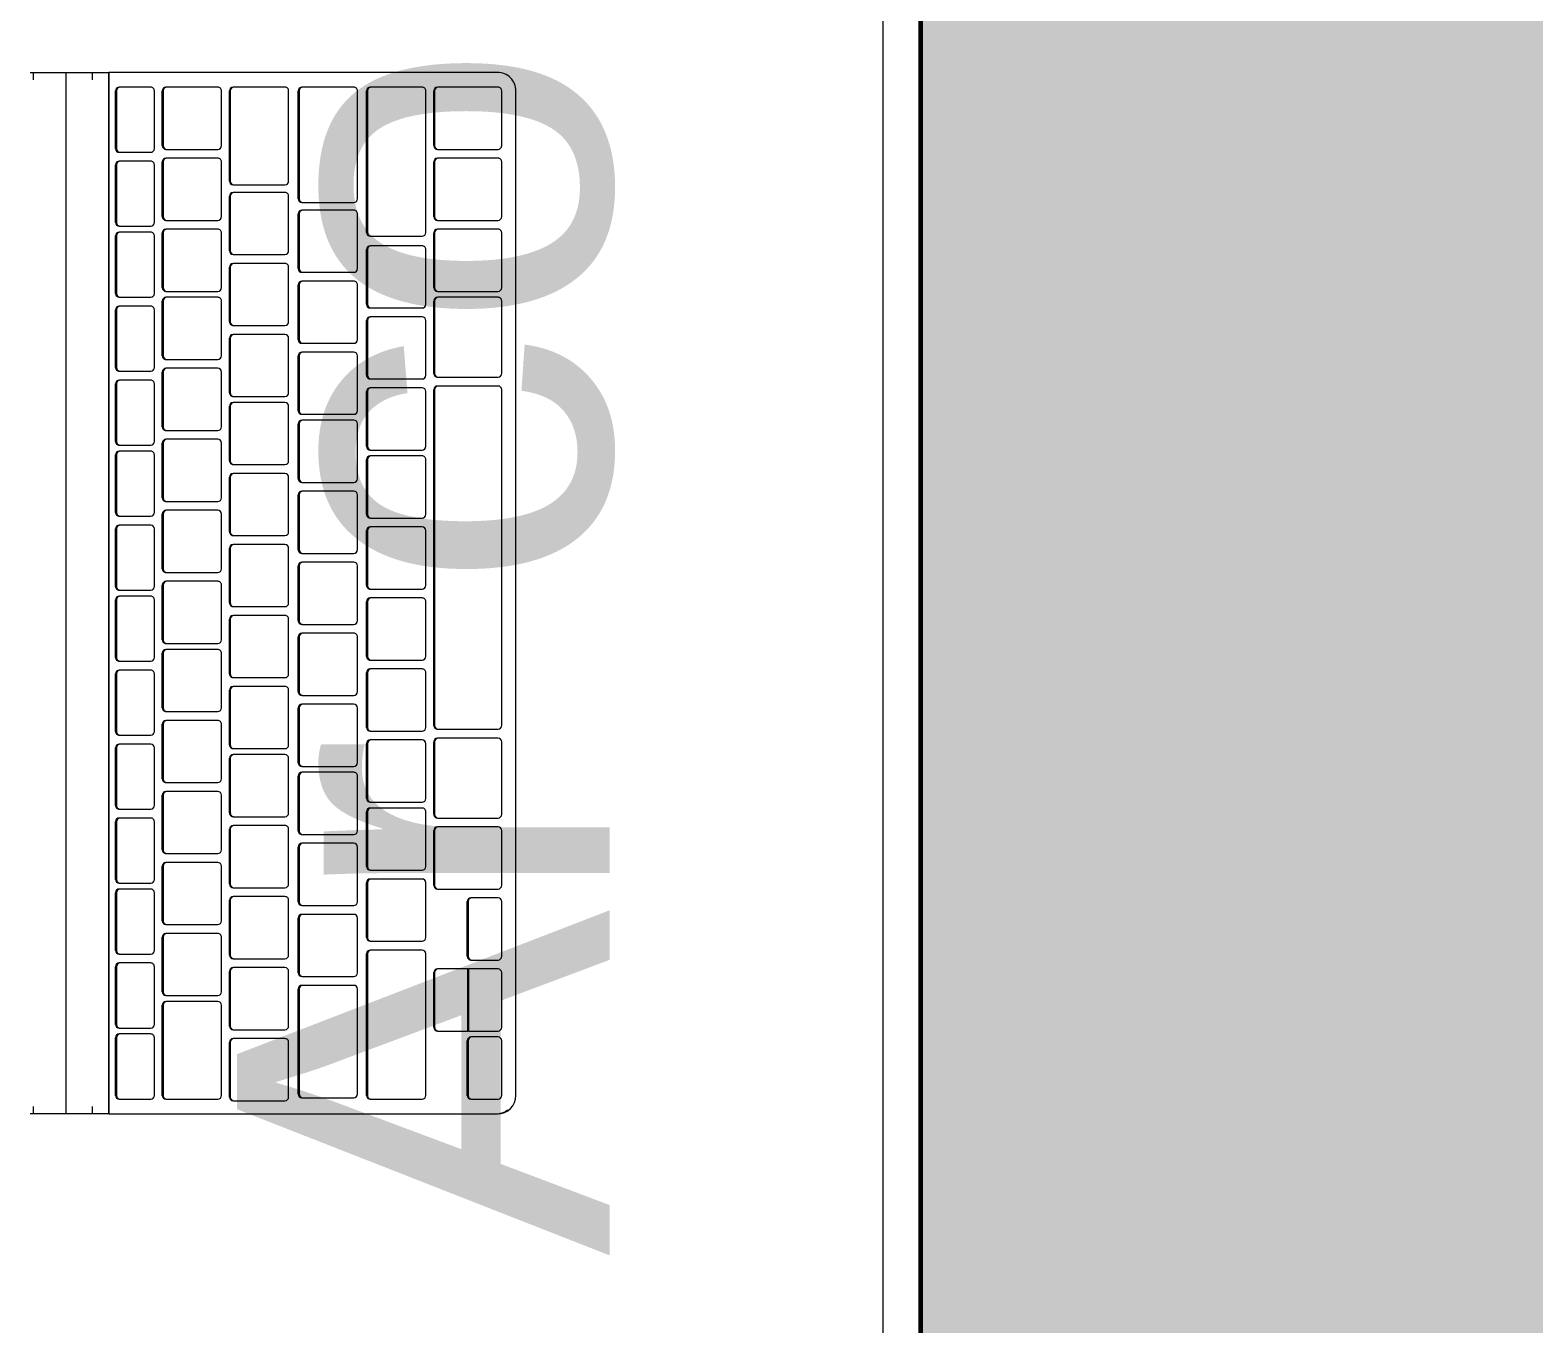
# Model space of a CAD drawing. Header units: millimetres. Extents: x -168557 to 193771, y -108373 to 197278.
# Drawn here: x 182403.4 to 182806.9, y -9737.6 to -9390.5 of the extents above; entities that cross this region are included whole.
import ezdxf

# ---------------------------------------------------------------- set-up
doc = ezdxf.new("R2010")
doc.units = ezdxf.units.MM
for name, color, linetype, lineweight in [('A-ANNO-DIMS', 211, 'Continuous', 9), ('A-ANNO-DIMS-50', 211, 'Continuous', 9), ('A-WALL', 113, 'Continuous', 9), ('A-WALL-PATT', 111, 'Continuous', 25), ('G-ANNO-TEXT', 231, 'Continuous', 9), ('I-FURN', 30, 'Continuous', 9)]:
    doc.layers.add(name, color=color, linetype=linetype, lineweight=lineweight)
doc.styles.add('@Arial Unicode MS_1', font='', dxfattribs={"height": 100})
doc.styles.add('Arial_2', font='arial.ttf', dxfattribs={"height": 100})
doc.styles.get('@Arial Unicode MS_1').set_extended_font_data('@Arial Unicode MS')
doc.dimstyles.new('CRT_-__Metros_-_Linha_de_chamada_3_5_mm_3', dxfattribs={"dimscale": 304.8, "dimtxt": 100.584485, "dimasz": 0.328084, "dimexe": 0.164042, "dimexo": 0.0625, "dimgap": 0.082021, "dimtad": 1, "dimlfac": 0.001, "dimrnd": 0.01, "dimzin": 0, "dimdsep": 46, "dimtxsty": '@Arial Unicode MS_1', "dimblk1": 'OBLIQUE', "dimblk2": 'OBLIQUE', "dimsah": 1, "dimcen": 0.09, "dimdle": 0.164042, "dimazin": 0, "dimtfac": 1, "dimtdec": 4, "dimtix": 1, "dimtmove": 0, "dimatfit": 3, "dimfxl": 0.984252, "dimfxlon": 1, "dimtvp": 1, "dimtolj": 1, "dimtzin": 0, "dimarcsym": 2})

# ---------------------------------------------------------------- blocks, each defined once
blk = doc.blocks.new('Blks_Mob Ersa_Escrivaninha Frame - Único-3593512-TERREO')
at = {"layer": 'I-FURN', "color": 254}
blk.add_line((-205, 10), (740, 10), dxfattribs=at)
blk = doc.blocks.new('Blks_Elet_Apple_iMac - Apple iMac-3599274-TERREO')
at = {"layer": 'I-FURN', "color": 254}
for p, q in [((136.61, 191.42), (-132.79, 191.42)), ((-137.79, 186.46), (-137.79, 82.21)), ((-133.83, 186.62), (-133.83, 170.6)), ((-118.16, 187.62), (-132.83, 187.62)), ((-117.16, 170.6), (-117.16, 186.62)), ((-114.78, 186.62), (-114.78, 170.6)), ((-99.11, 187.62), (-113.78, 187.62)), ((-98.11, 170.6), (-98.11, 186.62)), ((-95.73, 186.62), (-95.73, 170.6)), ((-80.06, 187.62), (-94.73, 187.62)), ((-79.06, 170.6), (-79.06, 186.62)), ((-77.47, 186.62), (-77.47, 170.6)), ((-57.04, 187.62), (-76.47, 187.62)), ((-56.04, 170.6), (-56.04, 186.62)), ((-53.66, 186.62), (-53.66, 170.6)), ((37.42, 187.62), (-52.66, 187.62)), ((38.42, 170.6), (38.42, 186.62)), ((40.8, 186.62), (40.8, 170.6)), ((61.23, 187.62), (41.8, 187.62)), ((62.23, 170.6), (62.23, 186.62)), ((64.61, 186.62), (64.61, 170.6)), ((80.28, 187.62), (65.61, 187.62)), ((81.28, 170.6), (81.28, 186.62)), ((83.66, 186.62), (83.66, 179.6)), ((99.33, 187.62), (84.66, 187.62)), ((100.33, 179.6), (100.33, 186.62)), ((102.71, 186.62), (102.71, 178.69)), ((118.38, 187.62), (103.71, 187.62)), ((119.38, 178.69), (119.38, 186.62)), ((120.97, 186.62), (120.97, 179.6)), ((136.64, 187.62), (121.97, 187.62)), ((137.64, 179.6), (137.64, 186.62)), ((141.61, 82.21), (141.61, 186.46)), ((83.66, 179.6), (83.66, 179.36)), ((84.66, 178.61), (99.33, 178.61)), ((99.33, 178.37), (84.66, 178.37)), ((100.33, 179.36), (100.33, 179.6)), ((102.71, 178.69), (119.38, 178.69)), ((102.71, 178.53), (102.71, 170.6)), ((119.38, 178.53), (102.71, 178.53)), ((119.38, 170.6), (119.38, 178.53)), ((120.97, 179.6), (120.97, 179.36)), ((121.97, 178.61), (136.64, 178.61)), ((136.64, 178.37), (121.97, 178.37)), ((137.64, 179.36), (137.64, 179.6)), ((-133.83, 170.6), (-133.83, 170.36)), ((-132.83, 169.6), (-118.16, 169.6)), ((-117.16, 170.36), (-117.16, 170.6)), ((-114.78, 170.6), (-114.78, 170.36)), ((-113.78, 169.6), (-99.11, 169.6)), ((-98.11, 170.36), (-98.11, 170.6)), ((-95.73, 170.6), (-95.73, 170.36)), ((-94.73, 169.6), (-80.06, 169.6)), ((-79.06, 170.36), (-79.06, 170.6)), ((-77.47, 170.6), (-77.47, 170.36)), ((-76.47, 169.6), (-57.04, 169.6)), ((-56.04, 170.36), (-56.04, 170.6)), ((-53.66, 170.6), (-53.66, 170.36)), ((-52.66, 169.6), (37.42, 169.6)), ((38.42, 170.36), (38.42, 170.6)), ((40.8, 170.6), (40.8, 170.36)), ((41.8, 169.6), (61.23, 169.6)), ((62.23, 170.36), (62.23, 170.6)), ((64.61, 170.6), (64.61, 170.36)), ((65.61, 169.6), (80.28, 169.6)), ((81.28, 170.36), (81.28, 170.6)), ((102.71, 170.6), (102.71, 170.36)), ((103.71, 169.6), (118.38, 169.6)), ((119.38, 170.36), (119.38, 170.6)), ((-133.83, 166.26), (-133.83, 152.58)), ((-118.16, 169.37), (-132.83, 169.37)), ((-94.84, 167.25), (-132.83, 167.25)), ((-99.11, 169.37), (-113.78, 169.37)), ((-80.06, 169.37), (-94.73, 169.37)), ((-93.84, 152.58), (-93.84, 166.26)), ((-91.27, 166.26), (-91.27, 152.58)), ((-75.6, 167.25), (-90.27, 167.25)), ((-57.04, 169.37), (-76.47, 169.37)), ((-74.6, 152.58), (-74.6, 166.26)), ((-72.22, 166.26), (-72.22, 152.58)), ((-56.55, 167.25), (-71.22, 167.25)), ((-55.55, 152.58), (-55.55, 166.26)), ((-53.17, 166.26), (-53.17, 152.58)), ((37.42, 169.37), (-52.66, 169.37)), ((-37.5, 167.25), (-52.17, 167.25)), ((-36.5, 152.58), (-36.5, 166.26)), ((-34.91, 166.26), (-34.91, 152.58)), ((-19.24, 167.25), (-33.91, 167.25)), ((-18.24, 152.58), (-18.24, 166.26)), ((-15.86, 166.26), (-15.86, 152.58)), ((-0.19, 167.25), (-14.86, 167.25)), ((0.81, 152.58), (0.81, 166.26)), ((3.19, 166.26), (3.19, 152.58)), ((18.86, 167.25), (4.19, 167.25)), ((19.86, 152.58), (19.86, 166.26)), ((22.24, 166.26), (22.24, 152.58)), ((37.91, 167.25), (23.24, 167.25)), ((38.91, 152.58), (38.91, 166.26)), ((41.29, 166.26), (41.29, 152.58)), ((61.23, 169.37), (41.8, 169.37)), ((56.96, 167.25), (42.29, 167.25)), ((57.96, 152.58), (57.96, 166.26)), ((59.55, 166.26), (59.55, 152.58)), ((75.22, 167.25), (60.55, 167.25)), ((80.28, 169.37), (65.61, 169.37)), ((76.22, 152.58), (76.22, 166.26)), ((78.6, 166.26), (78.6, 152.58)), ((94.27, 167.25), (79.6, 167.25)), ((95.27, 152.58), (95.27, 166.26)), ((97.65, 166.26), (97.65, 152.58)), ((136.64, 167.25), (98.65, 167.25)), ((118.38, 169.36), (103.71, 169.36)), ((137.64, 152.58), (137.64, 166.26)), ((-133.83, 152.58), (-133.83, 152.34)), ((-132.83, 151.59), (-94.84, 151.59)), ((-94.84, 151.35), (-132.83, 151.35)), ((-93.84, 152.34), (-93.84, 152.58)), ((-91.27, 152.58), (-91.27, 152.34)), ((-90.27, 151.59), (-75.6, 151.59)), ((-75.6, 151.35), (-90.27, 151.35)), ((-74.6, 152.34), (-74.6, 152.58)), ((-72.22, 152.58), (-72.22, 152.34)), ((-71.22, 151.59), (-56.55, 151.59)), ((-56.55, 151.35), (-71.22, 151.35)), ((-55.55, 152.34), (-55.55, 152.58)), ((-53.17, 152.58), (-53.17, 152.34)), ((-52.17, 151.59), (-37.5, 151.59)), ((-37.5, 151.35), (-52.17, 151.35)), ((-36.5, 152.34), (-36.5, 152.58)), ((-34.91, 152.58), (-34.91, 152.34)), ((-33.91, 151.59), (-19.24, 151.59)), ((-19.24, 151.35), (-33.91, 151.35)), ((-18.24, 152.34), (-18.24, 152.58)), ((-15.86, 152.58), (-15.86, 152.34)), ((-14.86, 151.59), (-0.19, 151.59)), ((-0.19, 151.35), (-14.86, 151.35)), ((0.81, 152.34), (0.81, 152.58)), ((3.19, 152.58), (3.19, 152.34)), ((4.19, 151.59), (18.86, 151.59)), ((18.86, 151.35), (4.19, 151.35)), ((19.86, 152.34), (19.86, 152.58)), ((22.24, 152.58), (22.24, 152.34)), ((23.24, 151.59), (37.91, 151.59)), ((37.91, 151.35), (23.24, 151.35)), ((38.91, 152.34), (38.91, 152.58)), ((41.29, 152.58), (41.29, 152.34)), ((42.29, 151.59), (56.96, 151.59)), ((56.96, 151.35), (42.29, 151.35)), ((57.96, 152.34), (57.96, 152.58)), ((59.55, 152.58), (59.55, 152.34)), ((60.55, 151.59), (75.22, 151.59)), ((75.22, 151.35), (60.55, 151.35)), ((76.22, 152.34), (76.22, 152.58)), ((78.6, 152.58), (78.6, 152.34)), ((79.6, 151.59), (94.27, 151.59)), ((94.27, 151.35), (79.6, 151.35)), ((95.27, 152.34), (95.27, 152.58)), ((97.65, 152.58), (97.65, 152.34)), ((98.65, 151.59), (136.64, 151.59)), ((136.64, 151.35), (98.65, 151.35)), ((137.64, 152.34), (137.64, 152.58)), ((-133.83, 147.91), (-133.83, 134.23)), ((-103.87, 148.9), (-132.83, 148.9)), ((-102.87, 134.23), (-102.87, 147.91)), ((-100.84, 147.91), (-100.84, 134.23)), ((-85.17, 148.9), (-99.84, 148.9)), ((-84.17, 134.23), (-84.17, 147.91)), ((-81.79, 147.91), (-81.79, 134.23)), ((-66.12, 148.9), (-80.79, 148.9)), ((-65.12, 134.23), (-65.12, 147.91)), ((-62.74, 147.91), (-62.74, 134.23)), ((-47.07, 148.9), (-61.74, 148.9)), ((-46.07, 134.23), (-46.07, 147.91)), ((-44.49, 147.91), (-44.49, 134.23)), ((-28.82, 148.9), (-43.49, 148.9)), ((-27.82, 134.23), (-27.82, 147.91)), ((-25.44, 147.91), (-25.44, 134.23)), ((-9.77, 148.9), (-24.44, 148.9)), ((-8.77, 134.23), (-8.77, 147.91)), ((-6.39, 147.91), (-6.39, 134.23)), ((9.28, 148.9), (-5.39, 148.9)), ((10.28, 134.23), (10.28, 147.91)), ((12.66, 147.91), (12.66, 134.23)), ((28.33, 148.9), (13.66, 148.9)), ((29.33, 134.23), (29.33, 147.91)), ((31.71, 147.91), (31.71, 134.23)), ((47.38, 148.9), (32.71, 148.9)), ((48.38, 134.23), (48.38, 147.91)), ((49.97, 147.91), (49.97, 134.23)), ((65.64, 148.9), (50.97, 148.9)), ((66.64, 134.23), (66.64, 147.91)), ((69.02, 147.91), (69.02, 134.23)), ((84.69, 148.9), (70.02, 148.9)), ((85.69, 134.23), (85.69, 147.91)), ((88.07, 147.91), (88.07, 134.23)), ((103.74, 148.9), (89.07, 148.9)), ((104.74, 134.23), (104.74, 147.91)), ((107.12, 147.91), (107.12, 134.23)), ((136.26, 148.9), (108.12, 148.9)), ((137.26, 134.23), (137.26, 147.91)), ((-133.83, 134.23), (-133.83, 133.99)), ((-132.83, 133.24), (-103.87, 133.24)), ((-102.87, 133.99), (-102.87, 134.23)), ((-100.84, 134.23), (-100.84, 133.99)), ((-99.84, 133.24), (-85.17, 133.24)), ((-84.17, 133.99), (-84.17, 134.23)), ((-81.79, 134.23), (-81.79, 133.99)), ((-80.79, 133.24), (-66.12, 133.24)), ((-65.12, 133.99), (-65.12, 134.23)), ((-62.74, 134.23), (-62.74, 133.99)), ((-61.74, 133.24), (-47.07, 133.24)), ((-46.07, 133.99), (-46.07, 134.23)), ((-44.49, 134.23), (-44.49, 133.99)), ((-43.49, 133.24), (-28.82, 133.24)), ((-27.82, 133.99), (-27.82, 134.23)), ((-25.44, 134.23), (-25.44, 133.99)), ((-24.44, 133.24), (-9.77, 133.24)), ((-8.77, 133.99), (-8.77, 134.23)), ((-6.39, 134.23), (-6.39, 133.99)), ((-5.39, 133.24), (9.28, 133.24)), ((10.28, 133.99), (10.28, 134.23)), ((12.66, 134.23), (12.66, 133.99)), ((13.66, 133.24), (28.33, 133.24)), ((29.33, 133.99), (29.33, 134.23)), ((31.71, 134.23), (31.71, 133.99)), ((32.71, 133.24), (47.38, 133.24)), ((48.38, 133.99), (48.38, 134.23)), ((49.97, 134.23), (49.97, 133.99)), ((50.97, 133.24), (65.64, 133.24)), ((66.64, 133.99), (66.64, 134.23)), ((69.02, 134.23), (69.02, 133.99)), ((70.02, 133.24), (84.69, 133.24)), ((85.69, 133.99), (85.69, 134.23)), ((88.07, 134.23), (88.07, 133.99)), ((89.07, 133.24), (103.74, 133.24)), ((104.74, 133.99), (104.74, 134.23)), ((107.12, 134.23), (107.12, 133.99)), ((108.12, 133.24), (136.26, 133.24)), ((137.26, 133.99), (137.26, 134.23)), ((-133.83, 129.45), (-133.83, 115.77)), ((-103.87, 133), (-132.83, 133)), ((-108.63, 130.44), (-132.83, 130.44)), ((-107.63, 115.77), (-107.63, 129.45)), ((-105.61, 129.45), (-105.61, 115.77)), ((-89.94, 130.44), (-104.61, 130.44)), ((-85.17, 133), (-99.84, 133)), ((-88.94, 115.77), (-88.94, 129.45)), ((-86.56, 129.45), (-86.56, 115.77)), ((-70.89, 130.44), (-85.56, 130.44)), ((-66.12, 133), (-80.79, 133)), ((-69.89, 115.77), (-69.89, 129.45)), ((-67.51, 129.45), (-67.51, 115.77)), ((-51.84, 130.44), (-66.51, 130.44)), ((-47.07, 133), (-61.74, 133)), ((-50.84, 115.77), (-50.84, 129.45)), ((-49.25, 129.45), (-49.25, 115.77)), ((-33.58, 130.44), (-48.25, 130.44)), ((-28.82, 133), (-43.49, 133)), ((-32.58, 115.77), (-32.58, 129.45)), ((-30.2, 129.45), (-30.2, 115.77)), ((-14.53, 130.44), (-29.2, 130.44)), ((-9.77, 133), (-24.44, 133)), ((-13.53, 115.77), (-13.53, 129.45)), ((-11.15, 129.45), (-11.15, 115.77)), ((4.52, 130.44), (-10.15, 130.44)), ((9.28, 133), (-5.39, 133)), ((5.52, 115.77), (5.52, 129.45)), ((7.9, 129.45), (7.9, 115.77)), ((23.57, 130.44), (8.9, 130.44)), ((28.33, 133), (13.66, 133)), ((24.57, 115.77), (24.57, 129.45)), ((26.95, 129.45), (26.95, 115.77)), ((42.62, 130.44), (27.95, 130.44)), ((47.38, 133), (32.71, 133)), ((43.62, 115.77), (43.62, 129.45)), ((45.21, 129.45), (45.21, 115.77)), ((60.88, 130.44), (46.21, 130.44)), ((65.64, 133), (50.97, 133)), ((61.88, 115.77), (61.88, 129.45)), ((64.26, 129.45), (64.26, 115.77)), ((79.93, 130.44), (65.26, 130.44)), ((84.69, 133), (70.02, 133)), ((80.93, 115.77), (80.93, 129.45)), ((83.31, 129.45), (83.31, 115.77)), ((98.98, 130.44), (84.31, 130.44)), ((103.74, 133), (89.07, 133)), ((99.98, 115.77), (99.98, 129.45)), ((102.36, 129.45), (102.36, 115.77)), ((118.03, 130.44), (103.36, 130.44)), ((136.26, 133), (108.12, 133)), ((119.03, 115.77), (119.03, 129.45)), ((121.41, 129.45), (121.41, 115.77)), ((137.08, 130.44), (122.41, 130.44)), ((138.08, 115.77), (138.08, 129.45)), ((-133.83, 115.77), (-133.83, 115.53)), ((-132.83, 114.78), (-108.63, 114.78)), ((-108.63, 114.54), (-132.83, 114.54)), ((-107.63, 115.53), (-107.63, 115.77)), ((-105.61, 115.77), (-105.61, 115.53)), ((-104.61, 114.78), (-89.94, 114.78)), ((-89.94, 114.54), (-104.61, 114.54)), ((-88.94, 115.53), (-88.94, 115.77)), ((-86.56, 115.77), (-86.56, 115.53)), ((-85.56, 114.78), (-70.89, 114.78)), ((-70.89, 114.54), (-85.56, 114.54)), ((-69.89, 115.53), (-69.89, 115.77)), ((-67.51, 115.77), (-67.51, 115.53)), ((-66.51, 114.78), (-51.84, 114.78)), ((-51.84, 114.54), (-66.51, 114.54)), ((-50.84, 115.53), (-50.84, 115.77)), ((-49.25, 115.77), (-49.25, 115.53)), ((-48.25, 114.78), (-33.58, 114.78)), ((-33.58, 114.54), (-48.25, 114.54)), ((-32.58, 115.53), (-32.58, 115.77)), ((-30.2, 115.77), (-30.2, 115.53)), ((-29.2, 114.78), (-14.53, 114.78)), ((-14.53, 114.54), (-29.2, 114.54)), ((-13.53, 115.53), (-13.53, 115.77)), ((-11.15, 115.77), (-11.15, 115.53)), ((-10.15, 114.78), (4.52, 114.78)), ((4.52, 114.54), (-10.15, 114.54)), ((5.52, 115.53), (5.52, 115.77)), ((7.9, 115.77), (7.9, 115.53)), ((8.9, 114.78), (23.57, 114.78)), ((23.57, 114.54), (8.9, 114.54)), ((24.57, 115.53), (24.57, 115.77)), ((26.95, 115.77), (26.95, 115.53)), ((27.95, 114.78), (42.62, 114.78)), ((42.62, 114.54), (27.95, 114.54)), ((43.62, 115.53), (43.62, 115.77)), ((45.21, 115.77), (45.21, 115.53)), ((46.21, 114.78), (60.88, 114.78)), ((60.88, 114.54), (46.21, 114.54)), ((61.88, 115.53), (61.88, 115.77)), ((64.26, 115.77), (64.26, 115.53)), ((65.26, 114.78), (79.93, 114.78)), ((79.93, 114.54), (65.26, 114.54)), ((80.93, 115.53), (80.93, 115.77)), ((83.31, 115.77), (83.31, 115.53)), ((84.31, 114.78), (98.98, 114.78)), ((98.98, 114.54), (84.31, 114.54)), ((99.98, 115.53), (99.98, 115.77)), ((102.36, 115.77), (102.36, 115.53)), ((103.36, 114.78), (118.03, 114.78)), ((118.03, 114.54), (103.36, 114.54)), ((119.03, 115.53), (119.03, 115.77)), ((121.41, 115.77), (121.41, 115.53)), ((122.41, 114.78), (137.08, 114.78)), ((137.08, 114.54), (122.41, 114.54)), ((138.08, 115.53), (138.08, 115.77)), ((-133.83, 111.44), (-133.83, 97.76)), ((-118.16, 112.43), (-132.83, 112.43)), ((-117.16, 97.76), (-117.16, 111.44)), ((-114.78, 111.44), (-114.78, 97.76)), ((-99.11, 112.43), (-113.78, 112.43)), ((-98.11, 97.76), (-98.11, 111.44)), ((-95.73, 111.44), (-95.73, 97.76)), ((-80.06, 112.43), (-94.73, 112.43)), ((-79.06, 97.76), (-79.06, 111.44)), ((-77.47, 111.44), (-77.47, 97.76)), ((-61.8, 112.43), (-76.47, 112.43)), ((-60.8, 97.76), (-60.8, 111.44)), ((-58.42, 111.44), (-58.42, 97.76)), ((-42.75, 112.43), (-57.42, 112.43)), ((-41.75, 97.76), (-41.75, 111.44)), ((-39.37, 111.44), (-39.37, 97.76)), ((-23.7, 112.43), (-38.37, 112.43)), ((-22.7, 97.76), (-22.7, 111.44)), ((-20.32, 111.44), (-20.32, 97.76)), ((-4.65, 112.43), (-19.32, 112.43)), ((-3.65, 97.76), (-3.65, 111.44)), ((-1.27, 111.44), (-1.27, 97.76)), ((14.4, 112.43), (-0.27, 112.43)), ((15.4, 97.76), (15.4, 111.44)), ((16.99, 111.44), (16.99, 97.76)), ((32.66, 112.43), (17.99, 112.43)), ((33.66, 97.76), (33.66, 111.44)), ((36.04, 111.44), (36.04, 97.76)), ((51.71, 112.43), (37.04, 112.43)), ((52.71, 97.76), (52.71, 111.44)), ((55.09, 111.44), (55.09, 97.76)), ((70.76, 112.43), (56.09, 112.43)), ((71.76, 97.76), (71.76, 111.44)), ((74.14, 111.44), (74.14, 97.76)), ((89.81, 112.43), (75.14, 112.43)), ((90.81, 97.76), (90.81, 111.44)), ((93.19, 111.44), (93.19, 97.76)), ((108.86, 112.43), (94.19, 112.43)), ((109.86, 97.76), (109.86, 111.44)), ((111.44, 111.44), (111.44, 97.76)), ((136.64, 112.43), (112.44, 112.43)), ((137.64, 97.76), (137.64, 111.44)), ((-133.83, 97.76), (-133.83, 97.52)), ((-117.16, 97.52), (-117.16, 97.76)), ((-114.78, 97.76), (-114.78, 97.52)), ((-98.11, 97.52), (-98.11, 97.76)), ((-95.73, 97.76), (-95.73, 97.52)), ((-79.06, 97.52), (-79.06, 97.76)), ((-77.47, 97.76), (-77.47, 97.52)), ((-60.8, 97.52), (-60.8, 97.76)), ((-58.42, 97.76), (-58.42, 97.52)), ((-41.75, 97.52), (-41.75, 97.76)), ((-39.37, 97.76), (-39.37, 97.52)), ((-22.7, 97.52), (-22.7, 97.76)), ((-20.32, 97.76), (-20.32, 97.52)), ((-3.65, 97.52), (-3.65, 97.76)), ((-1.27, 97.76), (-1.27, 97.52)), ((15.4, 97.52), (15.4, 97.76)), ((16.99, 97.76), (16.99, 97.52)), ((33.66, 97.52), (33.66, 97.76)), ((36.04, 97.76), (36.04, 97.52)), ((52.71, 97.52), (52.71, 97.76)), ((55.09, 97.76), (55.09, 97.52)), ((71.76, 97.52), (71.76, 97.76)), ((74.14, 97.76), (74.14, 97.52)), ((90.81, 97.52), (90.81, 97.76)), ((93.19, 97.76), (93.19, 97.52)), ((109.86, 97.52), (109.86, 97.76)), ((111.44, 97.76), (111.44, 97.52)), ((137.64, 97.52), (137.64, 97.76)), ((-133.83, 93.42), (-133.83, 85.23)), ((-132.83, 96.76), (-118.16, 96.76)), ((-118.16, 96.52), (-132.83, 96.52)), ((-117.36, 94.41), (-132.83, 94.41)), ((-116.36, 85.23), (-116.36, 93.42)), ((-113.98, 93.42), (-113.98, 85.23)), ((-113.78, 96.76), (-99.11, 96.76)), ((-99.11, 96.52), (-113.78, 96.52)), ((-97.52, 94.41), (-112.98, 94.41)), ((-96.52, 85.23), (-96.52, 93.42)), ((-94.93, 93.42), (-94.93, 85.23)), ((-94.73, 96.76), (-80.06, 96.76)), ((-80.06, 96.52), (-94.73, 96.52)), ((-78.47, 94.41), (-93.93, 94.41)), ((-77.47, 85.23), (-77.47, 93.42)), ((-76.47, 96.76), (-61.8, 96.76)), ((-61.8, 96.52), (-76.47, 96.52)), ((-75.09, 93.42), (-75.09, 85.23)), ((-58.63, 94.41), (-74.09, 94.41)), ((-57.63, 85.23), (-57.63, 93.42)), ((-57.42, 96.76), (-42.75, 96.76)), ((-42.75, 96.52), (-57.42, 96.52)), ((-55.24, 93.42), (-55.24, 85.23)), ((-38.78, 94.41), (-54.24, 94.41)), ((-38.37, 96.76), (-23.7, 96.76)), ((-23.7, 96.52), (-38.37, 96.52)), ((-37.78, 85.23), (-37.78, 93.42)), ((-36.19, 93.42), (-36.19, 85.23)), ((-19.73, 94.41), (-35.19, 94.41)), ((-19.32, 96.76), (-4.65, 96.76)), ((-4.65, 96.52), (-19.32, 96.52)), ((-18.73, 85.23), (-18.73, 93.42)), ((-16.35, 93.42), (-16.35, 85.23)), ((0.11, 94.41), (-15.35, 94.41)), ((-0.27, 96.76), (14.4, 96.76)), ((14.4, 96.52), (-0.27, 96.52)), ((1.11, 85.23), (1.11, 93.42)), ((2.7, 93.42), (2.7, 85.23)), ((19.16, 94.41), (3.7, 94.41)), ((17.99, 96.76), (32.66, 96.76)), ((32.66, 96.52), (17.99, 96.52)), ((20.16, 85.23), (20.16, 93.42)), ((22.54, 93.42), (22.54, 85.23)), ((39.01, 94.41), (23.54, 94.41)), ((37.04, 96.76), (51.71, 96.76)), ((51.71, 96.52), (37.04, 96.52)), ((40.01, 85.23), (40.01, 93.42)), ((42.39, 93.42), (42.39, 85.23)), ((58.85, 94.41), (43.39, 94.41)), ((56.09, 96.76), (70.76, 96.76)), ((70.76, 96.52), (56.09, 96.52)), ((59.85, 85.23), (59.85, 93.42)), ((62.23, 93.42), (62.23, 85.23)), ((78.69, 94.41), (63.23, 94.41)), ((75.14, 96.76), (89.81, 96.76)), ((89.81, 96.52), (75.14, 96.52)), ((79.69, 85.23), (79.69, 93.42)), ((81.28, 93.42), (81.28, 85.23)), ((97.74, 94.41), (82.28, 94.41)), ((94.19, 96.76), (108.86, 96.76)), ((108.86, 96.52), (94.19, 96.52)), ((98.74, 85.23), (98.74, 93.42)), ((101.12, 93.42), (101.12, 85.23)), ((117.59, 94.41), (102.12, 94.41)), ((112.44, 96.76), (136.64, 96.76)), ((136.64, 96.52), (112.44, 96.52)), ((118.59, 85.23), (118.59, 93.42)), ((120.17, 93.42), (120.17, 85.23)), ((136.64, 94.41), (121.17, 94.41)), ((137.64, 85.23), (137.64, 93.42)), ((-133.83, 85.23), (-133.83, 84.99)), ((-116.36, 84.99), (-116.36, 85.23)), ((-113.98, 85.23), (-113.98, 84.99)), ((-96.52, 84.99), (-96.52, 85.23)), ((-94.93, 85.23), (-94.93, 84.99)), ((-77.47, 84.99), (-77.47, 85.23)), ((-75.09, 85.23), (-75.09, 84.99)), ((-57.63, 84.99), (-57.63, 85.23)), ((-55.24, 85.23), (-55.24, 84.99)), ((-37.78, 84.99), (-37.78, 85.23)), ((-36.19, 85.23), (-36.19, 84.99)), ((-18.73, 84.99), (-18.73, 85.23)), ((-16.35, 85.23), (-16.35, 84.99)), ((1.11, 84.99), (1.11, 85.23)), ((2.7, 85.23), (2.7, 84.99)), ((20.16, 84.99), (20.16, 85.23)), ((22.54, 85.23), (22.54, 84.99)), ((40.01, 84.99), (40.01, 85.23)), ((42.39, 85.23), (42.39, 84.99)), ((59.85, 84.99), (59.85, 85.23)), ((62.23, 85.23), (62.23, 84.99)), ((79.69, 84.99), (79.69, 85.23)), ((81.28, 85.23), (81.28, 84.99)), ((98.74, 84.99), (98.74, 85.23)), ((101.12, 85.23), (101.12, 84.99)), ((118.59, 84.99), (118.59, 85.23)), ((120.17, 85.23), (120.17, 84.99)), ((137.64, 84.99), (137.64, 85.23)), ((-137.79, 82.21), (141.61, 82.21)), ((-137.79, 70.67), (-137.79, 82.21)), ((141.61, 82.21), (-137.79, 82.21)), ((-132.83, 84.23), (-117.36, 84.23)), ((-117.36, 83.99), (-132.83, 83.99)), ((-112.98, 84.23), (-97.52, 84.23)), ((-97.52, 83.99), (-112.98, 83.99)), ((-93.93, 84.23), (-78.47, 84.23)), ((-78.47, 83.99), (-93.93, 83.99)), ((-74.09, 84.23), (-58.63, 84.23)), ((-58.63, 83.99), (-74.09, 83.99)), ((-54.24, 84.23), (-38.78, 84.23)), ((-38.78, 83.99), (-54.24, 83.99)), ((-35.19, 84.23), (-19.73, 84.23)), ((-19.73, 83.99), (-35.19, 83.99)), ((-15.35, 84.23), (0.11, 84.23)), ((0.11, 83.99), (-15.35, 83.99)), ((3.7, 84.23), (19.16, 84.23)), ((19.16, 83.99), (3.7, 83.99)), ((23.54, 84.23), (39.01, 84.23)), ((39.01, 83.99), (23.54, 83.99)), ((43.39, 84.23), (58.85, 84.23)), ((58.85, 83.99), (43.39, 83.99)), ((63.23, 84.23), (78.69, 84.23)), ((78.69, 83.99), (63.23, 83.99)), ((82.28, 84.23), (97.74, 84.23)), ((97.74, 83.99), (82.28, 83.99)), ((102.12, 84.23), (117.59, 84.23)), ((117.59, 83.99), (102.12, 83.99)), ((121.17, 84.23), (136.64, 84.23)), ((136.64, 83.99), (121.17, 83.99)), ((141.61, 82.21), (141.61, 70.67)), ((-135.79, 77.79), (-137.79, 77.79)), ((141.61, 77.79), (139.61, 77.79)), ((-137.79, 61.08), (-137.79, 70.67)), ((-137.79, 70.67), (141.61, 70.67)), ((141.61, 70.67), (141.61, 61.08)), ((-137.79, 61.91), (-135.79, 61.91)), ((139.61, 61.91), (141.61, 61.91))]:
    blk.add_line(p, q, dxfattribs=at)
for centre, major_axis, start_param, end_param in [((-132.79, 186.46), (5, 0), 1.570796, 3.141593), ((136.61, 186.46), (5, 0), 0, 1.570796), ((-132.83, 186.62), (1, 0), 1.570796, 3.141593), ((-118.16, 186.62), (1, 0), 0, 1.570796), ((-113.78, 186.62), (1, 0), 1.570796, 3.141593), ((-99.11, 186.62), (-1, 0), 3.141593, 4.712389), ((-94.73, 186.62), (1, 0), 1.570796, 3.141593), ((-80.06, 186.62), (1, 0), 0, 1.570796), ((-76.47, 186.62), (1, 0), 1.570796, 3.141593), ((-57.04, 186.62), (1, 0), 0, 1.570796), ((-52.66, 186.62), (-1, 0), 4.712389, 6.283185), ((37.42, 186.62), (1, 0), 0, 1.570796), ((41.8, 186.62), (-1, 0), 4.712389, 6.283185), ((61.23, 186.62), (1, 0), 0, 1.570796), ((65.61, 186.62), (-1, 0), 4.712389, 6.283185), ((80.28, 186.62), (1, 0), 0, 1.570796), ((84.66, 186.62), (-1, 0), 4.712389, 6.283185), ((99.33, 186.62), (1, 0), 0, 1.570796), ((103.71, 186.62), (-1, 0), 4.712389, 6.283185), ((118.38, 186.62), (1, 0), 0, 1.570796), ((121.97, 186.62), (-1, 0), 4.712389, 6.283185), ((136.64, 186.62), (1, 0), 0, 1.570796), ((136.61, 186.08), (5, 0), 0.113497, 0.671902), ((84.66, 179.6), (1, 0), 3.141593, 4.712389), ((84.66, 179.36), (1, 0), 3.141593, 4.712389), ((99.33, 179.6), (1, 0), 4.712389, 6.283185), ((99.33, 179.36), (1, 0), 4.712389, 6.283185), ((121.97, 179.6), (1, 0), 3.141593, 4.712389), ((121.97, 179.36), (1, 0), 3.141593, 4.712389), ((136.64, 179.6), (1, 0), 4.712389, 6.283185), ((136.64, 179.36), (1, 0), 4.712389, 6.283185), ((-132.83, 170.6), (1, 0), 3.141593, 4.712389), ((-132.83, 170.36), (1, 0), 3.141593, 4.712389), ((-118.16, 170.6), (1, 0), 4.712389, 6.283185), ((-118.16, 170.36), (1, 0), 4.712389, 6.283185), ((-113.78, 170.6), (1, 0), 3.141593, 4.712389), ((-113.78, 170.36), (1, 0), 3.141593, 4.712389), ((-99.11, 170.6), (1, 0), 4.712389, 6.283185), ((-99.11, 170.36), (1, 0), 4.712389, 6.283185), ((-94.73, 170.6), (1, 0), 3.141593, 4.712389), ((-94.73, 170.36), (1, 0), 3.141593, 4.712389), ((-80.06, 170.6), (1, 0), 4.712389, 6.283185), ((-80.06, 170.36), (1, 0), 4.712389, 6.283185), ((-76.47, 170.6), (1, 0), 3.141593, 4.712389), ((-76.47, 170.36), (1, 0), 3.141593, 4.712389), ((-57.04, 170.6), (1, 0), 4.712389, 6.283185), ((-57.04, 170.36), (-1, 0), 1.570796, 3.141593), ((-52.66, 170.6), (1, 0), 3.141593, 4.712389), ((-52.66, 170.36), (-1, 0), 0, 1.570796), ((37.42, 170.6), (1, 0), 4.712389, 6.283185), ((37.42, 170.36), (-1, 0), 1.570796, 3.141593), ((41.8, 170.6), (1, 0), 3.141593, 4.712389), ((41.8, 170.36), (1, 0), 3.141593, 4.712389), ((61.23, 170.6), (1, 0), 4.712389, 6.283185), ((61.23, 170.36), (-1, 0), 1.570796, 3.141593), ((65.61, 170.6), (1, 0), 3.141593, 4.712389), ((65.61, 170.36), (1, 0), 3.141593, 4.712389), ((80.28, 170.6), (1, 0), 4.712389, 6.283185), ((80.28, 170.36), (1, 0), 4.712389, 6.283185), ((103.71, 170.6), (1, 0), 3.141593, 4.712389), ((103.71, 170.36), (1, 0), 3.141593, 4.712389), ((118.38, 170.6), (-1, 0), 1.570796, 3.141593), ((118.38, 170.36), (1, 0), 4.712389, 6.283185), ((-132.83, 166.26), (1, 0), 1.570796, 3.141593), ((-94.84, 166.26), (1, 0), 0, 1.570796), ((-90.27, 166.26), (1, 0), 1.570796, 3.141593), ((-75.6, 166.26), (1, 0), 0, 1.570796), ((-71.22, 166.26), (-1, 0), 4.712389, 6.283185), ((-56.55, 166.26), (1, 0), 0, 1.570796), ((-52.17, 166.26), (-1, 0), 4.712389, 6.283185), ((-37.5, 166.26), (1, 0), 0, 1.570796), ((-33.91, 166.26), (1, 0), 1.570796, 3.141593), ((-19.24, 166.26), (1, 0), 0, 1.570796), ((-14.86, 166.26), (-1, 0), 4.712389, 6.283185), ((-0.19, 166.26), (1, 0), 0, 1.570796), ((4.19, 166.26), (1, 0), 1.570796, 3.141593), ((18.86, 166.26), (1, 0), 0, 1.570796), ((23.24, 166.26), (1, 0), 1.570796, 3.141593), ((37.91, 166.26), (1, 0), 0, 1.570796), ((42.29, 166.26), (-1, 0), 4.712389, 6.283185), ((56.96, 166.26), (1, 0), 0, 1.570796), ((60.55, 166.26), (1, 0), 1.570796, 3.141593), ((75.22, 166.26), (1, 0), 0, 1.570796), ((79.6, 166.26), (-1, 0), 4.712389, 6.283185), ((94.27, 166.26), (1, 0), 0, 1.570796), ((98.65, 166.26), (-1, 0), 4.712389, 6.283185), ((136.64, 166.26), (1, 0), 0, 1.570796), ((-132.83, 152.58), (1, 0), 3.141593, 4.712389), ((-132.83, 152.34), (1, 0), 3.141593, 4.712389), ((-94.84, 152.58), (1, 0), 4.712389, 6.283185), ((-94.84, 152.34), (1, 0), 4.712389, 6.283185), ((-90.27, 152.58), (1, 0), 3.141593, 4.712389), ((-90.27, 152.34), (1, 0), 3.141593, 4.712389), ((-75.6, 152.58), (1, 0), 4.712389, 6.283185), ((-75.6, 152.34), (1, 0), 4.712389, 6.283185), ((-71.22, 152.58), (1, 0), 3.141593, 4.712389), ((-71.22, 152.34), (1, 0), 3.141593, 4.712389), ((-56.55, 152.58), (1, 0), 4.712389, 6.283185), ((-56.55, 152.34), (-1, 0), 1.570796, 3.141593), ((-52.17, 152.58), (1, 0), 3.141593, 4.712389), ((-52.17, 152.34), (-1, 0), 0, 1.570796), ((-37.5, 152.58), (1, 0), 4.712389, 6.283185), ((-37.5, 152.34), (1, 0), 4.712389, 6.283185), ((-33.91, 152.58), (1, 0), 3.141593, 4.712389), ((-33.91, 152.34), (1, 0), 3.141593, 4.712389), ((-19.24, 152.58), (1, 0), 4.712389, 6.283185), ((-19.24, 152.34), (-1, 0), 1.570796, 3.141593), ((-14.86, 152.58), (1, 0), 3.141593, 4.712389), ((-14.86, 152.34), (1, 0), 3.141593, 4.712389), ((-0.19, 152.58), (-1, 0), 1.570796, 3.141593), ((-0.19, 152.34), (-1, 0), 1.570796, 3.141593), ((4.19, 152.58), (1, 0), 3.141593, 4.712389), ((4.19, 152.34), (-1, 0), 0, 1.570796), ((18.86, 152.58), (1, 0), 4.712389, 6.283185), ((18.86, 152.34), (-1, 0), 1.570796, 3.141593), ((23.24, 152.58), (1, 0), 3.141593, 4.712389), ((23.24, 152.34), (-1, 0), 0, 1.570796), ((37.91, 152.58), (1, 0), 4.712389, 6.283185), ((37.91, 152.34), (1, 0), 4.712389, 6.283185), ((42.29, 152.58), (1, 0), 3.141593, 4.712389), ((42.29, 152.34), (1, 0), 3.141593, 4.712389), ((56.96, 152.58), (1, 0), 4.712389, 6.283185), ((56.96, 152.34), (1, 0), 4.712389, 6.283185), ((60.55, 152.58), (1, 0), 3.141593, 4.712389), ((60.55, 152.34), (1, 0), 3.141593, 4.712389), ((75.22, 152.58), (1, 0), 4.712389, 6.283185), ((75.22, 152.34), (1, 0), 4.712389, 6.283185), ((79.6, 152.58), (1, 0), 3.141593, 4.712389), ((79.6, 152.34), (-1, 0), 0, 1.570796), ((94.27, 152.58), (-1, 0), 1.570796, 3.141593), ((94.27, 152.34), (1, 0), 4.712389, 6.283185), ((98.65, 152.58), (1, 0), 3.141593, 4.712389), ((98.65, 152.34), (1, 0), 3.141593, 4.712389), ((136.64, 152.58), (-1, 0), 1.570796, 3.141593), ((136.64, 152.34), (1, 0), 4.712389, 6.283185), ((-132.83, 147.91), (1, 0), 1.570796, 3.141593), ((-103.87, 147.91), (1, 0), 0, 1.570796), ((-99.84, 147.91), (1, 0), 1.570796, 3.141593), ((-85.17, 147.91), (1, 0), 0, 1.570796), ((-80.79, 147.91), (1, 0), 1.570796, 3.141593), ((-66.12, 147.91), (1, 0), 0, 1.570796), ((-61.74, 147.91), (-1, 0), 4.712389, 6.283185), ((-47.07, 147.91), (1, 0), 0, 1.570796), ((-43.49, 147.91), (-1, 0), 4.712389, 6.283185), ((-28.82, 147.91), (1, 0), 0, 1.570796), ((-24.44, 147.91), (-1, 0), 4.712389, 6.283185), ((-9.77, 147.91), (1, 0), 0, 1.570796), ((-5.39, 147.91), (-1, 0), 4.712389, 6.283185), ((9.28, 147.91), (1, 0), 0, 1.570796), ((13.66, 147.91), (1, 0), 1.570796, 3.141593), ((28.33, 147.91), (1, 0), 0, 1.570796), ((32.71, 147.91), (-1, 0), 4.712389, 6.283185), ((47.38, 147.91), (1, 0), 0, 1.570796), ((50.97, 147.91), (1, 0), 1.570796, 3.141593), ((65.64, 147.91), (1, 0), 0, 1.570796), ((70.02, 147.91), (-1, 0), 4.712389, 6.283185), ((84.69, 147.91), (1, 0), 0, 1.570796), ((89.07, 147.91), (-1, 0), 4.712389, 6.283185), ((103.74, 147.91), (1, 0), 0, 1.570796), ((108.12, 147.91), (-1, 0), 4.712389, 6.283185), ((136.26, 147.91), (1, 0), 0, 1.570796), ((-132.83, 134.23), (1, 0), 3.141593, 4.712389), ((-132.83, 133.99), (1, 0), 3.141593, 4.712389), ((-103.87, 134.23), (1, 0), 4.712389, 6.283185), ((-103.87, 133.99), (1, 0), 4.712389, 6.283185), ((-99.84, 134.23), (1, 0), 3.141593, 4.712389), ((-99.84, 133.99), (1, 0), 3.141593, 4.712389), ((-85.17, 134.23), (1, 0), 4.712389, 6.283185), ((-85.17, 133.99), (1, 0), 4.712389, 6.283185), ((-80.79, 134.23), (1, 0), 3.141593, 4.712389), ((-80.79, 133.99), (1, 0), 3.141593, 4.712389), ((-66.12, 134.23), (1, 0), 4.712389, 6.283185), ((-66.12, 133.99), (1, 0), 4.712389, 6.283185), ((-61.74, 134.23), (1, 0), 3.141593, 4.712389), ((-61.74, 133.99), (1, 0), 3.141593, 4.712389), ((-47.07, 134.23), (-1, 0), 1.570796, 3.141593), ((-47.07, 133.99), (-1, 0), 1.570796, 3.141593), ((-43.49, 134.23), (1, 0), 3.141593, 4.712389), ((-43.49, 133.99), (1, 0), 3.141593, 4.712389), ((-28.82, 134.23), (1, 0), 4.712389, 6.283185), ((-28.82, 133.99), (-1, 0), 1.570796, 3.141593), ((-24.44, 134.23), (1, 0), 3.141593, 4.712389), ((-24.44, 133.99), (1, 0), 3.141593, 4.712389), ((-9.77, 134.23), (1, 0), 4.712389, 6.283185), ((-9.77, 133.99), (-1, 0), 1.570796, 3.141593), ((-5.39, 134.23), (1, 0), 3.141593, 4.712389), ((-5.39, 133.99), (1, 0), 3.141593, 4.712389), ((9.28, 134.23), (-1, 0), 1.570796, 3.141593), ((9.28, 133.99), (-1, 0), 1.570796, 3.141593), ((13.66, 134.23), (1, 0), 3.141593, 4.712389), ((13.66, 133.99), (-1, 0), 0, 1.570796), ((28.33, 134.23), (-1, 0), 1.570796, 3.141593), ((28.33, 133.99), (-1, 0), 1.570796, 3.141593), ((32.71, 134.23), (1, 0), 3.141593, 4.712389), ((32.71, 133.99), (-1, 0), 0, 1.570796), ((47.38, 134.23), (-1, 0), 1.570796, 3.141593), ((47.38, 133.99), (-1, 0), 1.570796, 3.141593), ((50.97, 134.23), (1, 0), 3.141593, 4.712389), ((50.97, 133.99), (-1, 0), 0, 1.570796), ((65.64, 134.23), (-1, 0), 1.570796, 3.141593), ((65.64, 133.99), (-1, 0), 1.570796, 3.141593), ((70.02, 134.23), (1, 0), 3.141593, 4.712389), ((70.02, 133.99), (1, 0), 3.141593, 4.712389), ((84.69, 134.23), (-1, 0), 1.570796, 3.141593), ((84.69, 133.99), (1, 0), 4.712389, 6.283185), ((89.07, 134.23), (1, 0), 3.141593, 4.712389), ((89.07, 133.99), (-1, 0), 0, 1.570796), ((103.74, 134.23), (-1, 0), 1.570796, 3.141593), ((103.74, 133.99), (1, 0), 4.712389, 6.283185), ((108.12, 134.23), (1, 0), 3.141593, 4.712389), ((108.12, 133.99), (1, 0), 3.141593, 4.712389), ((136.26, 134.23), (1, 0), 4.712389, 6.283185), ((136.26, 133.99), (1, 0), 4.712389, 6.283185), ((-132.83, 129.45), (1, 0), 1.570796, 3.141593), ((-108.63, 129.45), (1, 0), 0, 1.570796), ((-104.61, 129.45), (1, 0), 1.570796, 3.141593), ((-89.94, 129.45), (1, 0), 0, 1.570796), ((-85.56, 129.45), (1, 0), 1.570796, 3.141593), ((-70.89, 129.45), (1, 0), 0, 1.570796), ((-66.51, 129.45), (-1, 0), 4.712389, 6.283185), ((-51.84, 129.45), (1, 0), 0, 1.570796), ((-48.25, 129.45), (-1, 0), 4.712389, 6.283185), ((-33.58, 129.45), (1, 0), 0, 1.570796), ((-29.2, 129.45), (-1, 0), 4.712389, 6.283185), ((-14.53, 129.45), (1, 0), 0, 1.570796), ((-10.15, 129.45), (-1, 0), 4.712389, 6.283185), ((4.52, 129.45), (1, 0), 0, 1.570796), ((8.9, 129.45), (1, 0), 1.570796, 3.141593), ((23.57, 129.45), (1, 0), 0, 1.570796), ((27.95, 129.45), (1, 0), 1.570796, 3.141593), ((42.62, 129.45), (1, 0), 0, 1.570796), ((46.21, 129.45), (-1, 0), 4.712389, 6.283185), ((60.88, 129.45), (1, 0), 0, 1.570796), ((65.26, 129.45), (1, 0), 1.570796, 3.141593), ((79.93, 129.45), (1, 0), 0, 1.570796), ((84.31, 129.45), (1, 0), 1.570796, 3.141593), ((98.98, 129.45), (1, 0), 0, 1.570796), ((103.36, 129.45), (-1, 0), 4.712389, 6.283185), ((118.03, 129.45), (1, 0), 0, 1.570796), ((122.41, 129.45), (1, 0), 1.570796, 3.141593), ((137.08, 129.45), (1, 0), 0, 1.570796), ((-132.83, 115.77), (1, 0), 3.141593, 4.712389), ((-132.83, 115.53), (1, 0), 3.141593, 4.712389), ((-108.63, 115.77), (1, 0), 4.712389, 6.283185), ((-108.63, 115.53), (1, 0), 4.712389, 6.283185), ((-104.61, 115.77), (1, 0), 3.141593, 4.712389), ((-104.61, 115.53), (1, 0), 3.141593, 4.712389), ((-89.94, 115.77), (1, 0), 4.712389, 6.283185), ((-89.94, 115.53), (1, 0), 4.712389, 6.283185), ((-85.56, 115.77), (1, 0), 3.141593, 4.712389), ((-85.56, 115.53), (1, 0), 3.141593, 4.712389), ((-70.89, 115.77), (1, 0), 4.712389, 6.283185), ((-70.89, 115.53), (-1, 0), 1.570796, 3.141593), ((-66.51, 115.77), (1, 0), 3.141593, 4.712389), ((-66.51, 115.53), (1, 0), 3.141593, 4.712389), ((-51.84, 115.77), (-1, 0), 1.570796, 3.141593), ((-51.84, 115.53), (-1, 0), 1.570796, 3.141593), ((-48.25, 115.77), (1, 0), 3.141593, 4.712389), ((-48.25, 115.53), (1, 0), 3.141593, 4.712389), ((-33.58, 115.77), (1, 0), 4.712389, 6.283185), ((-33.58, 115.53), (-1, 0), 1.570796, 3.141593), ((-29.2, 115.77), (1, 0), 3.141593, 4.712389), ((-29.2, 115.53), (1, 0), 3.141593, 4.712389), ((-14.53, 115.77), (1, 0), 4.712389, 6.283185), ((-14.53, 115.53), (-1, 0), 1.570796, 3.141593), ((-10.15, 115.77), (1, 0), 3.141593, 4.712389), ((-10.15, 115.53), (1, 0), 3.141593, 4.712389), ((4.52, 115.77), (-1, 0), 1.570796, 3.141593), ((4.52, 115.53), (-1, 0), 1.570796, 3.141593), ((8.9, 115.77), (1, 0), 3.141593, 4.712389), ((8.9, 115.53), (1, 0), 3.141593, 4.712389), ((23.57, 115.77), (-1, 0), 1.570796, 3.141593), ((23.57, 115.53), (-1, 0), 1.570796, 3.141593), ((27.95, 115.77), (1, 0), 3.141593, 4.712389), ((27.95, 115.53), (-1, 0), 0, 1.570796), ((42.62, 115.77), (-1, 0), 1.570796, 3.141593), ((42.62, 115.53), (-1, 0), 1.570796, 3.141593), ((46.21, 115.77), (1, 0), 3.141593, 4.712389), ((46.21, 115.53), (1, 0), 3.141593, 4.712389), ((60.88, 115.77), (-1, 0), 1.570796, 3.141593), ((60.88, 115.53), (-1, 0), 1.570796, 3.141593), ((65.26, 115.77), (1, 0), 3.141593, 4.712389), ((65.26, 115.53), (1, 0), 3.141593, 4.712389), ((79.93, 115.77), (1, 0), 4.712389, 6.283185), ((79.93, 115.53), (1, 0), 4.712389, 6.283185), ((84.31, 115.77), (-1, 0), 0, 1.570796), ((84.31, 115.53), (1, 0), 3.141593, 4.712389), ((98.98, 115.77), (-1, 0), 1.570796, 3.141593), ((98.98, 115.53), (1, 0), 4.712389, 6.283185), ((103.36, 115.77), (1, 0), 3.141593, 4.712389), ((103.36, 115.53), (1, 0), 3.141593, 4.712389), ((118.03, 115.77), (-1, 0), 1.570796, 3.141593), ((118.03, 115.53), (1, 0), 4.712389, 6.283185), ((122.41, 115.77), (1, 0), 3.141593, 4.712389), ((122.41, 115.53), (1, 0), 3.141593, 4.712389), ((137.08, 115.77), (1, 0), 4.712389, 6.283185), ((137.08, 115.53), (1, 0), 4.712389, 6.283185), ((-132.83, 111.44), (1, 0), 1.570796, 3.141593), ((-118.16, 111.44), (1, 0), 0, 1.570796), ((-113.78, 111.44), (1, 0), 1.570796, 3.141593), ((-99.11, 111.44), (1, 0), 0, 1.570796), ((-94.73, 111.44), (1, 0), 1.570796, 3.141593), ((-80.06, 111.44), (1, 0), 0, 1.570796), ((-76.47, 111.44), (1, 0), 1.570796, 3.141593), ((-61.8, 111.44), (1, 0), 0, 1.570796), ((-57.42, 111.44), (-1, 0), 4.712389, 6.283185), ((-42.75, 111.44), (1, 0), 0, 1.570796), ((-38.37, 111.44), (-1, 0), 4.712389, 6.283185), ((-23.7, 111.44), (1, 0), 0, 1.570796), ((-19.32, 111.44), (-1, 0), 4.712389, 6.283185), ((-4.65, 111.44), (1, 0), 0, 1.570796), ((-0.27, 111.44), (1, 0), 1.570796, 3.141593), ((14.4, 111.44), (1, 0), 0, 1.570796), ((17.99, 111.44), (1, 0), 1.570796, 3.141593), ((32.66, 111.44), (1, 0), 0, 1.570796), ((37.04, 111.44), (1, 0), 1.570796, 3.141593), ((51.71, 111.44), (1, 0), 0, 1.570796), ((56.09, 111.44), (-1, 0), 4.712389, 6.283185), ((70.76, 111.44), (1, 0), 0, 1.570796), ((75.14, 111.44), (-1, 0), 4.712389, 6.283185), ((89.81, 111.44), (1, 0), 0, 1.570796), ((94.19, 111.44), (1, 0), 1.570796, 3.141593), ((108.86, 111.44), (1, 0), 0, 1.570796), ((112.44, 111.44), (-1, 0), 4.712389, 6.283185), ((136.64, 111.44), (1, 0), 0, 1.570796), ((-132.83, 97.76), (1, 0), 3.141593, 4.712389), ((-132.83, 97.52), (1, 0), 3.141593, 4.712389), ((-118.16, 97.76), (1, 0), 4.712389, 6.283185), ((-118.16, 97.52), (1, 0), 4.712389, 6.283185), ((-113.78, 97.76), (1, 0), 3.141593, 4.712389), ((-113.78, 97.52), (1, 0), 3.141593, 4.712389), ((-99.11, 97.76), (1, 0), 4.712389, 6.283185), ((-99.11, 97.52), (1, 0), 4.712389, 6.283185), ((-94.73, 97.76), (1, 0), 3.141593, 4.712389), ((-94.73, 97.52), (1, 0), 3.141593, 4.712389), ((-80.06, 97.76), (1, 0), 4.712389, 6.283185), ((-80.06, 97.52), (1, 0), 4.712389, 6.283185), ((-76.47, 97.76), (1, 0), 3.141593, 4.712389), ((-76.47, 97.52), (1, 0), 3.141593, 4.712389), ((-61.8, 97.76), (1, 0), 4.712389, 6.283185), ((-61.8, 97.52), (-1, 0), 1.570796, 3.141593), ((-57.42, 97.76), (1, 0), 3.141593, 4.712389), ((-57.42, 97.52), (1, 0), 3.141593, 4.712389), ((-42.75, 97.76), (-1, 0), 1.570796, 3.141593), ((-42.75, 97.52), (-1, 0), 1.570796, 3.141593), ((-38.37, 97.76), (1, 0), 3.141593, 4.712389), ((-38.37, 97.52), (1, 0), 3.141593, 4.712389), ((-23.7, 97.76), (1, 0), 4.712389, 6.283185), ((-23.7, 97.52), (-1, 0), 1.570796, 3.141593), ((-19.32, 97.76), (1, 0), 3.141593, 4.712389), ((-19.32, 97.52), (1, 0), 3.141593, 4.712389), ((-4.65, 97.76), (1, 0), 4.712389, 6.283185), ((-4.65, 97.52), (-1, 0), 1.570796, 3.141593), ((-0.27, 97.76), (1, 0), 3.141593, 4.712389), ((-0.27, 97.52), (-1, 0), 0, 1.570796), ((14.4, 97.76), (-1, 0), 1.570796, 3.141593), ((14.4, 97.52), (-1, 0), 1.570796, 3.141593), ((17.99, 97.76), (1, 0), 3.141593, 4.712389), ((17.99, 97.52), (-1, 0), 0, 1.570796), ((32.66, 97.76), (1, 0), 4.712389, 6.283185), ((32.66, 97.52), (-1, 0), 1.570796, 3.141593), ((37.04, 97.76), (1, 0), 3.141593, 4.712389), ((37.04, 97.52), (-1, 0), 0, 1.570796), ((51.71, 97.76), (-1, 0), 1.570796, 3.141593), ((51.71, 97.52), (-1, 0), 1.570796, 3.141593), ((56.09, 97.76), (1, 0), 3.141593, 4.712389), ((56.09, 97.52), (1, 0), 3.141593, 4.712389), ((70.76, 97.76), (-1, 0), 1.570796, 3.141593), ((70.76, 97.52), (-1, 0), 1.570796, 3.141593), ((75.14, 97.76), (1, 0), 3.141593, 4.712389), ((75.14, 97.52), (1, 0), 3.141593, 4.712389), ((89.81, 97.76), (-1, 0), 1.570796, 3.141593), ((89.81, 97.52), (1, 0), 4.712389, 6.283185), ((94.19, 97.76), (1, 0), 3.141593, 4.712389), ((94.19, 97.52), (1, 0), 3.141593, 4.712389), ((108.86, 97.76), (1, 0), 4.712389, 6.283185), ((108.86, 97.52), (1, 0), 4.712389, 6.283185), ((112.44, 97.76), (1, 0), 3.141593, 4.712389), ((112.44, 97.52), (1, 0), 3.141593, 4.712389), ((136.64, 97.76), (-1, 0), 1.570796, 3.141593), ((136.64, 97.52), (1, 0), 4.712389, 6.283185), ((-132.83, 93.42), (1, 0), 1.570796, 3.141593), ((-117.36, 93.42), (1, 0), 0, 1.570796), ((-112.98, 93.42), (1, 0), 1.570796, 3.141593), ((-97.52, 93.42), (1, 0), 0, 1.570796), ((-93.93, 93.42), (1, 0), 1.570796, 3.141593), ((-78.47, 93.42), (1, 0), 0, 1.570796), ((-74.09, 93.42), (1, 0), 1.570796, 3.141593), ((-58.63, 93.42), (1, 0), 0, 1.570796), ((-54.24, 93.42), (1, 0), 1.570796, 3.141593), ((-38.78, 93.42), (1, 0), 0, 1.570796), ((-35.19, 93.42), (1, 0), 1.570796, 3.141593), ((-19.73, 93.42), (1, 0), 0, 1.570796), ((-15.35, 93.42), (-1, 0), 4.712389, 6.283185), ((0.11, 93.42), (1, 0), 0, 1.570796), ((3.7, 93.42), (1, 0), 1.570796, 3.141593), ((19.16, 93.42), (1, 0), 0, 1.570796), ((23.54, 93.42), (1, 0), 1.570796, 3.141593), ((39.01, 93.42), (1, 0), 0, 1.570796), ((43.39, 93.42), (-1, 0), 4.712389, 6.283185), ((58.85, 93.42), (1, 0), 0, 1.570796), ((63.23, 93.42), (1, 0), 1.570796, 3.141593), ((78.69, 93.42), (1, 0), 0, 1.570796), ((82.28, 93.42), (-1, 0), 4.712389, 6.283185), ((97.74, 93.42), (1, 0), 0, 1.570796), ((102.12, 93.42), (1, 0), 1.570796, 3.141593), ((117.59, 93.42), (1, 0), 0, 1.570796), ((121.17, 93.42), (1, 0), 1.570796, 3.141593), ((136.64, 93.42), (1, 0), 0, 1.570796), ((-132.83, 85.23), (1, 0), 3.141593, 4.712389), ((-132.83, 84.99), (1, 0), 3.141593, 4.712389), ((-117.36, 85.23), (1, 0), 4.712389, 6.283185), ((-117.36, 84.99), (1, 0), 4.712389, 6.283185), ((-112.98, 85.23), (1, 0), 3.141593, 4.712389), ((-112.98, 84.99), (1, 0), 3.141593, 4.712389), ((-97.52, 85.23), (1, 0), 4.712389, 6.283185), ((-97.52, 84.99), (1, 0), 4.712389, 6.283185), ((-93.93, 85.23), (1, 0), 3.141593, 4.712389), ((-93.93, 84.99), (1, 0), 3.141593, 4.712389), ((-78.47, 85.23), (1, 0), 4.712389, 6.283185), ((-78.47, 84.99), (1, 0), 4.712389, 6.283185), ((-74.09, 85.23), (1, 0), 3.141593, 4.712389), ((-74.09, 84.99), (1, 0), 3.141593, 4.712389), ((-58.63, 85.23), (1, 0), 4.712389, 6.283185), ((-58.63, 84.99), (-1, 0), 1.570796, 3.141593), ((-54.24, 85.23), (1, 0), 3.141593, 4.712389), ((-54.24, 84.99), (1, 0), 3.141593, 4.712389), ((-38.78, 85.23), (1, 0), 4.712389, 6.283185), ((-38.78, 84.99), (-1, 0), 1.570796, 3.141593), ((-35.19, 85.23), (1, 0), 3.141593, 4.712389), ((-35.19, 84.99), (1, 0), 3.141593, 4.712389), ((-19.73, 85.23), (1, 0), 4.712389, 6.283185), ((-19.73, 84.99), (-1, 0), 1.570796, 3.141593), ((-15.35, 85.23), (1, 0), 3.141593, 4.712389), ((-15.35, 84.99), (1, 0), 3.141593, 4.712389), ((0.11, 85.23), (-1, 0), 1.570796, 3.141593), ((0.11, 84.99), (-1, 0), 1.570796, 3.141593), ((3.7, 85.23), (1, 0), 3.141593, 4.712389), ((3.7, 84.99), (-1, 0), 0, 1.570796), ((19.16, 85.23), (-1, 0), 1.570796, 3.141593), ((19.16, 84.99), (-1, 0), 1.570796, 3.141593), ((23.54, 85.23), (1, 0), 3.141593, 4.712389), ((23.54, 84.99), (-1, 0), 0, 1.570796), ((39.01, 85.23), (-1, 0), 1.570796, 3.141593), ((39.01, 84.99), (-1, 0), 1.570796, 3.141593), ((43.39, 85.23), (1, 0), 3.141593, 4.712389), ((43.39, 84.99), (1, 0), 3.141593, 4.712389), ((58.85, 85.23), (-1, 0), 1.570796, 3.141593), ((58.85, 84.99), (-1, 0), 1.570796, 3.141593), ((63.23, 85.23), (1, 0), 3.141593, 4.712389), ((63.23, 84.99), (-1, 0), 0, 1.570796), ((78.69, 85.23), (1, 0), 4.712389, 6.283185), ((78.69, 84.99), (1, 0), 4.712389, 6.283185), ((82.28, 85.23), (1, 0), 3.141593, 4.712389), ((82.28, 84.99), (1, 0), 3.141593, 4.712389), ((97.74, 85.23), (1, 0), 4.712389, 6.283185), ((97.74, 84.99), (1, 0), 4.712389, 6.283185), ((102.12, 85.23), (1, 0), 3.141593, 4.712389), ((102.12, 84.99), (1, 0), 3.141593, 4.712389), ((117.59, 85.23), (1, 0), 4.712389, 6.283185), ((117.59, 84.99), (1, 0), 4.712389, 6.283185), ((121.17, 85.23), (1, 0), 3.141593, 4.712389), ((121.17, 84.99), (1, 0), 3.141593, 4.712389), ((136.64, 85.23), (1, 0), 4.712389, 6.283185), ((136.64, 84.99), (1, 0), 4.712389, 6.283185)]:
    blk.add_ellipse(centre, major_axis=major_axis, ratio=0.992813, start_param=start_param, end_param=end_param, dxfattribs=at)
blk = doc.blocks.new('DIMBLOCK280-TERREO')
at = {"layer": 'A-ANNO-DIMS-50', "lineweight": 18, "transparency": 16777216}
for p, q in [((182223.32, -8369.65), (182173.32, -8319.65)), ((182223.32, -8369.65), (182273.32, -8419.65)), ((182223.32, -10169.65), (182173.32, -10119.65)), ((182223.32, -10169.65), (182273.32, -10219.65))]:
    blk.add_line(p, q, dxfattribs=at)
at = {"layer": 'A-ANNO-DIMS-50', "transparency": 16777216}
for p, q in [((182223.32, -8319.65), (182223.32, -10169.65)), ((182523.32, -8369.65), (182173.32, -8369.65)), ((182223.32, -8369.65), (182523.32, -8369.65)), ((182523.32, -10169.65), (182173.32, -10169.65)), ((182223.32, -10169.65), (182523.32, -10169.65))]:
    blk.add_line(p, q, dxfattribs=at)
at = {"layer": 'A-ANNO-DIMS-50', "color": 0, "transparency": 16777216, "insert": (182068.51, -9404.93), "char_height": 100, "width": 324.6748, "attachment_point": 1, "rotation": 90, "line_spacing_factor": 1.117605, "style": '@Arial Unicode MS_1'}
blk.add_mtext('1,80', dxfattribs=at)
blk = doc.blocks.new('_Oblique')
at = {"color": 0, "linetype": 'ByBlock', "lineweight": -2}
blk.add_line((-0.5, -0.5), (0.5, 0.5), dxfattribs=at)

msp = doc.modelspace()

# ---------------------------------------------------------------- hatches: boundary and pattern name
at = {"layer": 'A-WALL-PATT'}
msp.add_hatch(color=256, dxfattribs=at).paths.add_polyline_path([(182822.332, -11969.651), (182822.332, -8369.651), (182642.332, -8369.651), (182642.332, -11969.651)])

# ---------------------------------------------------------------- linework, layer by layer
at = {"layer": 'A-WALL', "lineweight": 60}
msp.add_line((182642.332, -8369.651), (182642.332, -9744.651), dxfattribs=at)

# ---------------------------------------------------------------- block references
at = {"layer": 'I-FURN', "color": 254}
for name, p, rotation in [('Blks_Mob Ersa_Escrivaninha Frame - Único-3593512-TERREO', (182642.332, -9539.651), 89.99999999999925), ('Blks_Elet_Apple_iMac - Apple iMac-3599274-TERREO', (182342.332, -9539.651), 269.9999999999993)]:
    msp.add_blockref(name, p, dxfattribs=dict(at, rotation=rotation))

# ---------------------------------------------------------------- texts
at = {"layer": 'G-ANNO-TEXT', "color": 7, "insert": (182458.948, -9719.509), "char_height": 100, "width": 1246.62406, "attachment_point": 1, "rotation": 90, "style": 'Arial_2'}
msp.add_mtext('Ar condicionado', dxfattribs=at)

# ---------------------------------------------------------------- dimensions: what is measured, and where the dimension line sits
at = {"layer": 'A-ANNO-DIMS'}
dim = msp.add_linear_dim(base=(182223.316, -10169.651), p1=(182523.316, -8369.651), p2=(182523.316, -10169.651), angle=90, dimstyle='CRT_-__Metros_-_Linha_de_chamada_3_5_mm_3', override={"dimpost": '<>', "dimfxl": 1800}, dxfattribs=at)
dim.commit()
dim.dimension.update_dxf_attribs({"geometry": 'DIMBLOCK280-TERREO', "text_midpoint": (182147.225, -9269.651)})

doc.saveas('drawing.dxf')
